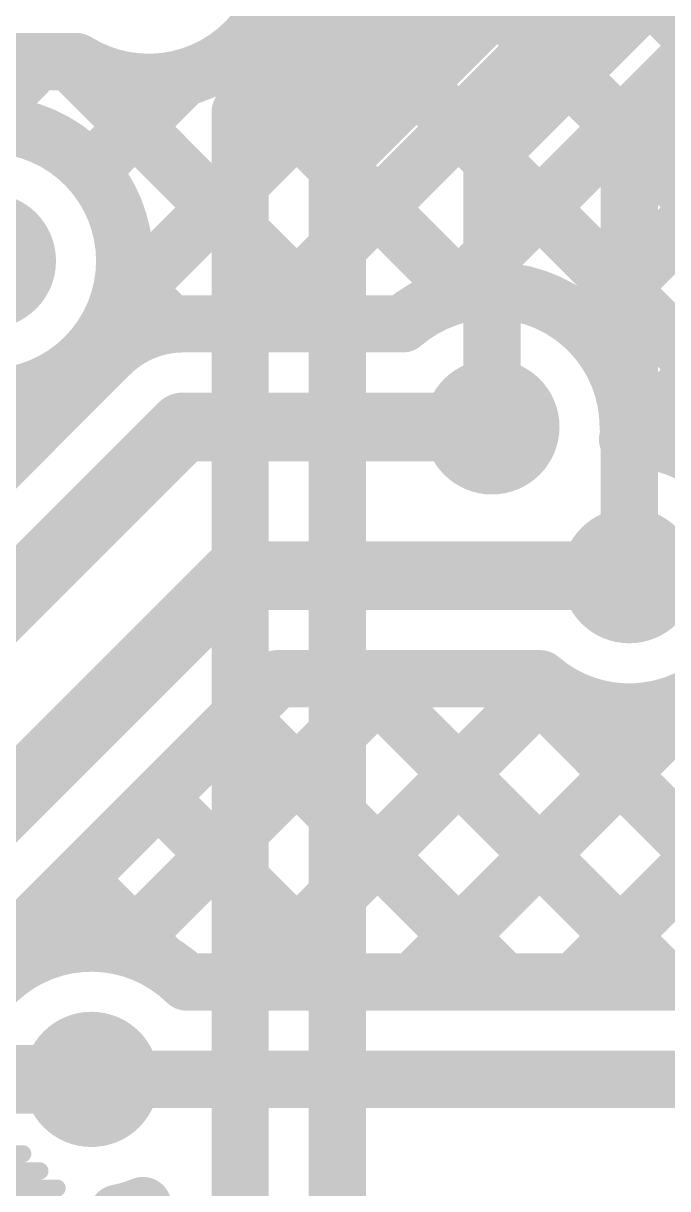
# Model space of a CAD drawing. Header units: millimetres. Extents: x 0.79 to 4.38, y 0.99 to 3.94.
# Drawn here: x 2.5261 to 2.6387, y 2.0489 to 2.2525 of the extents above; entities that cross this region are included whole.
import ezdxf

# ---------------------------------------------------------------- set-up
doc = ezdxf.new("R2010")
doc.units = ezdxf.units.MM
doc.header["$MEASUREMENT"] = 0
for name, color, linetype in [('BottomLayer', 5, 'Continuous'), ('BottomOverlay', 54, 'Continuous'), ('MultiLayer', 9, 'Continuous'), ('TopLayer', 1, 'Continuous'), ('ViaHoleLayer', 16, 'Continuous')]:
    doc.layers.add(name, color=color, linetype=linetype)

msp = doc.modelspace()

# ---------------------------------------------------------------- linework, layer by layer
at = {"layer": 'BottomLayer'}
for points, const_width in [([(2.54244, 2.20302), (2.76492, 2.42551)], 0.01), ([(2.5677, 2.2), (2.76492, 2.39722)], 0.01), ([(2.60062, 2.20464), (2.76492, 2.36894)], 0.01), ([(2.62395, 2.19968), (2.76492, 2.34065)], 0.01), ([(2.53009, 2.33481), (2.7799, 2.085)], 0.01), ([(2.55837, 2.33481), (2.80818, 2.085)], 0.01), ([(2.63236, 2.17981), (2.76492, 2.31237)], 0.01), ([(2.57178, 2.26483), (2.75161, 2.085)], 0.01), ([(2.45882, 2.24581), (2.53538, 2.24581)], 0.01), ([(2.51753, 2.23468), (2.52865, 2.24581)], 0.01), ([(2.53423, 2.24581), (2.58004, 2.2)], 0.01), ([(2.56176, 2.24657), (2.60304, 2.20529)], 0.01), ([(2.53787, 2.22674), (2.55411, 2.24299)], 0.01), ([(2.54364, 2.20812), (2.55189, 2.19988)], 0.01), ([(2.554, 2.2), (2.59241, 2.2)], 0.01), ([(2.36711, 2.02056), (2.54125, 2.1947)], 0.01), ([(2.6224, 2.085), (2.73132, 2.19392)], 0.01), ([(2.53265, 2.19083), (2.53501, 2.18847)], 0.01), ([(2.02291, 1.6835), (2.52798, 2.18856)], 0.01), ([(2.37981, 2.00781), (2.554, 2.182)], 0.012), ([(2.554, 2.182), (2.608, 2.182)], 0.012), ([(2.19036, 1.78336), (2.563, 2.156)], 0.012), ([(2.563, 2.156), (2.632, 2.156)], 0.012), ([(2.20836, 1.7759), (2.57046, 2.138)], 0.01), ([(2.54367, 2.09113), (2.59055, 2.138)], 0.01), ([(2.56583, 2.085), (2.61775, 2.13692)], 0.01), ([(2.57046, 2.138), (2.61641, 2.138)], 0.01), ([(2.58548, 2.138), (2.63848, 2.085)], 0.01), ([(2.61376, 2.138), (2.66676, 2.085)], 0.01), ([(2.59412, 2.085), (2.64551, 2.13639)], 0.01), ([(2.56382, 2.13137), (2.61019, 2.085)], 0.01), ([(2.54968, 2.11723), (2.58191, 2.085)], 0.01), ([(2.53554, 2.10308), (2.55014, 2.08848)], 0.01), ([(2.55467, 2.085), (2.81633, 2.085)], 0.01), ([(2.538, 2.068), (2.833, 2.068)], 0.01)]:
    msp.add_lwpolyline(points, dxfattribs=dict(at, const_width=const_width))
at = {"layer": 'BottomLayer', "const_width": 0.01}
for points in [[(2.57181, 2.266, -0.589148), (2.53538, 2.24581)], [(2.50565, 2.23, -0.619212), (2.54381, 2.211)], [(2.54381, 2.211, -0.664665), (2.50333, 2.194)], [(2.59241, 2.2, -0.642551), (2.63181, 2.182)], [(2.54125, 2.1947, -0.199396), (2.554, 2.2)], [(2.54127, 2.19473, -0.198912), (2.554, 2.2)], [(2.63171, 2.17981, -0.417785), (2.65581, 2.156)], [(2.65581, 2.156, -0.642551), (2.61641, 2.138)], [(2.51544, 2.06037, -0.789249), (2.55467, 2.085)]]:
    msp.add_lwpolyline(points, format="xyb", dxfattribs=at)
at = {"layer": 'BottomLayer'}
for points, const_width in [([(2.52615, 2.24581, 1), (2.53115, 2.24581, 1)], 0.005), ([(2.53173, 2.24581, 1), (2.53673, 2.24581, 1)], 0.005), ([(2.53288, 2.24581, 1), (2.53788, 2.24581, 1)], 0.005), ([(2.53288, 2.24581, 1), (2.53788, 2.24581, 1)], 0.005), ([(2.55926, 2.24657, 1), (2.56426, 2.24657, 1)], 0.005), ([(2.55161, 2.24299, 1), (2.55661, 2.24299, 1)], 0.005), ([(2.53537, 2.22674, 1), (2.54037, 2.22674, 1)], 0.005), ([(2.51409, 2.211, 1), (2.52591, 2.211, 1)], 0.01181), ([(2.54131, 2.211, 1), (2.54631, 2.211, 1)], 0.005), ([(2.54131, 2.211, 1), (2.54631, 2.211, 1)], 0.005), ([(2.54114, 2.20812, 1), (2.54614, 2.20812, 1)], 0.005), ([(2.59812, 2.20464, 1), (2.60312, 2.20464, 1)], 0.005), ([(2.60054, 2.20529, 1), (2.60554, 2.20529, 1)], 0.005), ([(2.53994, 2.20302, 1), (2.54494, 2.20302, 1)], 0.005), ([(2.5515, 2.2, 1), (2.5565, 2.2, 1)], 0.005), ([(2.5515, 2.2, 1), (2.5565, 2.2, 1)], 0.005), ([(2.5515, 2.2, 1), (2.5565, 2.2, 1)], 0.005), ([(2.5652, 2.2, 1), (2.5702, 2.2, 1)], 0.005), ([(2.57754, 2.2, 1), (2.58254, 2.2, 1)], 0.005), ([(2.58991, 2.2, 1), (2.59491, 2.2, 1)], 0.005), ([(2.58991, 2.2, 1), (2.59491, 2.2, 1)], 0.005), ([(2.54939, 2.19988, 1), (2.55439, 2.19988, 1)], 0.005), ([(2.62145, 2.19968, 1), (2.62645, 2.19968, 1)], 0.005), ([(2.53875, 2.1947, 1), (2.54375, 2.1947, 1)], 0.005), ([(2.53875, 2.1947, 1), (2.54375, 2.1947, 1)], 0.005), ([(2.53877, 2.19473, 1), (2.54377, 2.19473, 1)], 0.005), ([(2.53015, 2.19083, 1), (2.53515, 2.19083, 1)], 0.005), ([(2.52548, 2.18856, 1), (2.53048, 2.18856, 1)], 0.005), ([(2.53251, 2.18847, 1), (2.53751, 2.18847, 1)], 0.005), ([(2.60209, 2.182, 1), (2.61391, 2.182, 1)], 0.01181), ([(2.551, 2.182, 1), (2.557, 2.182, 1)], 0.006), ([(2.551, 2.182, 1), (2.557, 2.182, 1)], 0.006), ([(2.605, 2.182, 1), (2.611, 2.182, 1)], 0.006), ([(2.62931, 2.182, 1), (2.63431, 2.182, 1)], 0.005), ([(2.62921, 2.17981, 1), (2.63421, 2.17981, 1)], 0.005), ([(2.62986, 2.17981, 1), (2.63486, 2.17981, 1)], 0.005), ([(2.62609, 2.156, 1), (2.63791, 2.156, 1)], 0.01181), ([(2.56, 2.156, 1), (2.566, 2.156, 1)], 0.006), ([(2.56, 2.156, 1), (2.566, 2.156, 1)], 0.006), ([(2.629, 2.156, 1), (2.635, 2.156, 1)], 0.006), ([(2.56796, 2.138, 1), (2.57296, 2.138, 1)], 0.005), ([(2.56796, 2.138, 1), (2.57296, 2.138, 1)], 0.005), ([(2.58298, 2.138, 1), (2.58798, 2.138, 1)], 0.005), ([(2.58805, 2.138, 1), (2.59305, 2.138, 1)], 0.005), ([(2.61126, 2.138, 1), (2.61626, 2.138, 1)], 0.005), ([(2.61391, 2.138, 1), (2.61891, 2.138, 1)], 0.005), ([(2.61391, 2.138, 1), (2.61891, 2.138, 1)], 0.005), ([(2.61525, 2.13692, 1), (2.62025, 2.13692, 1)], 0.005), ([(2.56132, 2.13137, 1), (2.56632, 2.13137, 1)], 0.005), ([(2.54718, 2.11723, 1), (2.55218, 2.11723, 1)], 0.005), ([(2.53304, 2.10308, 1), (2.53804, 2.10308, 1)], 0.005), ([(2.54117, 2.09113, 1), (2.54617, 2.09113, 1)], 0.005), ([(2.54764, 2.08848, 1), (2.55264, 2.08848, 1)], 0.005), ([(2.55217, 2.085, 1), (2.55717, 2.085, 1)], 0.005), ([(2.55217, 2.085, 1), (2.55717, 2.085, 1)], 0.005), ([(2.56333, 2.085, 1), (2.56833, 2.085, 1)], 0.005), ([(2.57941, 2.085, 1), (2.58441, 2.085, 1)], 0.005), ([(2.59162, 2.085, 1), (2.59662, 2.085, 1)], 0.005), ([(2.60769, 2.085, 1), (2.61269, 2.085, 1)], 0.005), ([(2.6199, 2.085, 1), (2.6249, 2.085, 1)], 0.005), ([(2.63598, 2.085, 1), (2.64098, 2.085, 1)], 0.005), ([(2.53209, 2.068, 1), (2.54391, 2.068, 1)], 0.01181), ([(2.5355, 2.068, 1), (2.5405, 2.068, 1)], 0.005)]:
    msp.add_lwpolyline(points, format="xyb", close=True, dxfattribs=dict(at, const_width=const_width))
at = {"layer": 'BottomOverlay', "const_width": 0.003}
for points in [[(2.385, 2.055), (2.526, 2.055)], [(2.382, 2.052), (2.529, 2.052)], [(2.379, 2.049), (2.532, 2.049)]]:
    msp.add_lwpolyline(points, dxfattribs=at)
at = {"layer": 'BottomOverlay', "const_width": 0.0015}
for points in [[(2.52525, 2.055, 1), (2.52675, 2.055, 1)], [(2.52825, 2.052, 1), (2.52975, 2.052, 1)], [(2.53125, 2.049, 1), (2.53275, 2.049, 1)]]:
    msp.add_lwpolyline(points, format="xyb", close=True, dxfattribs=at)
at = {"layer": 'MultiLayer', "const_width": 0.01181}
for points in [[(2.51409, 2.211, 1), (2.52591, 2.211, 1)], [(2.60209, 2.182, 1), (2.61391, 2.182, 1)], [(2.62609, 2.156, 1), (2.63791, 2.156, 1)], [(2.53209, 2.068, 1), (2.54391, 2.068, 1)]]:
    msp.add_lwpolyline(points, format="xyb", close=True, dxfattribs=at)
at = {"layer": 'TopLayer'}
for points, const_width in [([(2.564, 2.237), (2.65984, 2.33284)], 0.01), ([(2.581, 2.228), (2.66616, 2.31316)], 0.01), ([(2.608, 2.23), (2.67147, 2.29347)], 0.01), ([(2.632, 2.22904), (2.67675, 2.27379)], 0.01), ([(2.564, 2.00603), (2.564, 2.237)], 0.01), ([(2.608, 2.182), (2.608, 2.23)], 0.01), ([(2.632, 2.156), (2.632, 2.22904)], 0.01), ([(2.581, 2.017), (2.581, 2.228)], 0.01), ([(2.419, 2.068), (2.538, 2.068)], 0.012), ([(2.547, 2.00603), (2.547, 2.04596)], 0.01)]:
    msp.add_lwpolyline(points, dxfattribs=dict(at, const_width=const_width))
for points, const_width in [([(2.5615, 2.237, 1), (2.5665, 2.237, 1)], 0.005), ([(2.5615, 2.237, 1), (2.5665, 2.237, 1)], 0.005), ([(2.6055, 2.23, 1), (2.6105, 2.23, 1)], 0.005), ([(2.6055, 2.23, 1), (2.6105, 2.23, 1)], 0.005), ([(2.6295, 2.22904, 1), (2.6345, 2.22904, 1)], 0.005), ([(2.6295, 2.22904, 1), (2.6345, 2.22904, 1)], 0.005), ([(2.5785, 2.228, 1), (2.5835, 2.228, 1)], 0.005), ([(2.5785, 2.228, 1), (2.5835, 2.228, 1)], 0.005), ([(2.51409, 2.211, 1), (2.52591, 2.211, 1)], 0.01181), ([(2.60209, 2.182, 1), (2.61391, 2.182, 1)], 0.01181), ([(2.6055, 2.182, 1), (2.6105, 2.182, 1)], 0.005), ([(2.62609, 2.156, 1), (2.63791, 2.156, 1)], 0.01181), ([(2.6295, 2.156, 1), (2.6345, 2.156, 1)], 0.005), ([(2.53209, 2.068, 1), (2.54391, 2.068, 1)], 0.01181), ([(2.535, 2.068, 1), (2.541, 2.068, 1)], 0.006), ([(2.5445, 2.04596, 1), (2.5495, 2.04596, 1)], 0.005), ([(2.5445, 2.04596, 1), (2.5495, 2.04596, 1)], 0.005), ([(2.54006, 2.04463, 1), (2.54506, 2.04463, 1)], 0.005), ([(2.54006, 2.04463, 1), (2.54506, 2.04463, 1)], 0.005)]:
    msp.add_lwpolyline(points, format="xyb", close=True, dxfattribs=dict(at, const_width=const_width))
at = {"layer": 'TopLayer', "const_width": 0.01}
for points in [[(2.547, 2.04596, -0.048811), (2.54256, 2.04463)], [(2.54256, 2.04463, -0.081717), (2.54381, 2.037)]]:
    msp.add_lwpolyline(points, format="xyb", dxfattribs=at)
at = {"layer": 'ViaHoleLayer', "const_width": 0.00591}
for points in [[(2.60505, 2.182, 1), (2.61095, 2.182, 1)], [(2.62905, 2.156, 1), (2.63495, 2.156, 1)], [(2.53505, 2.068, 1), (2.54095, 2.068, 1)]]:
    msp.add_lwpolyline(points, format="xyb", close=True, dxfattribs=at)

doc.saveas('drawing.dxf')
